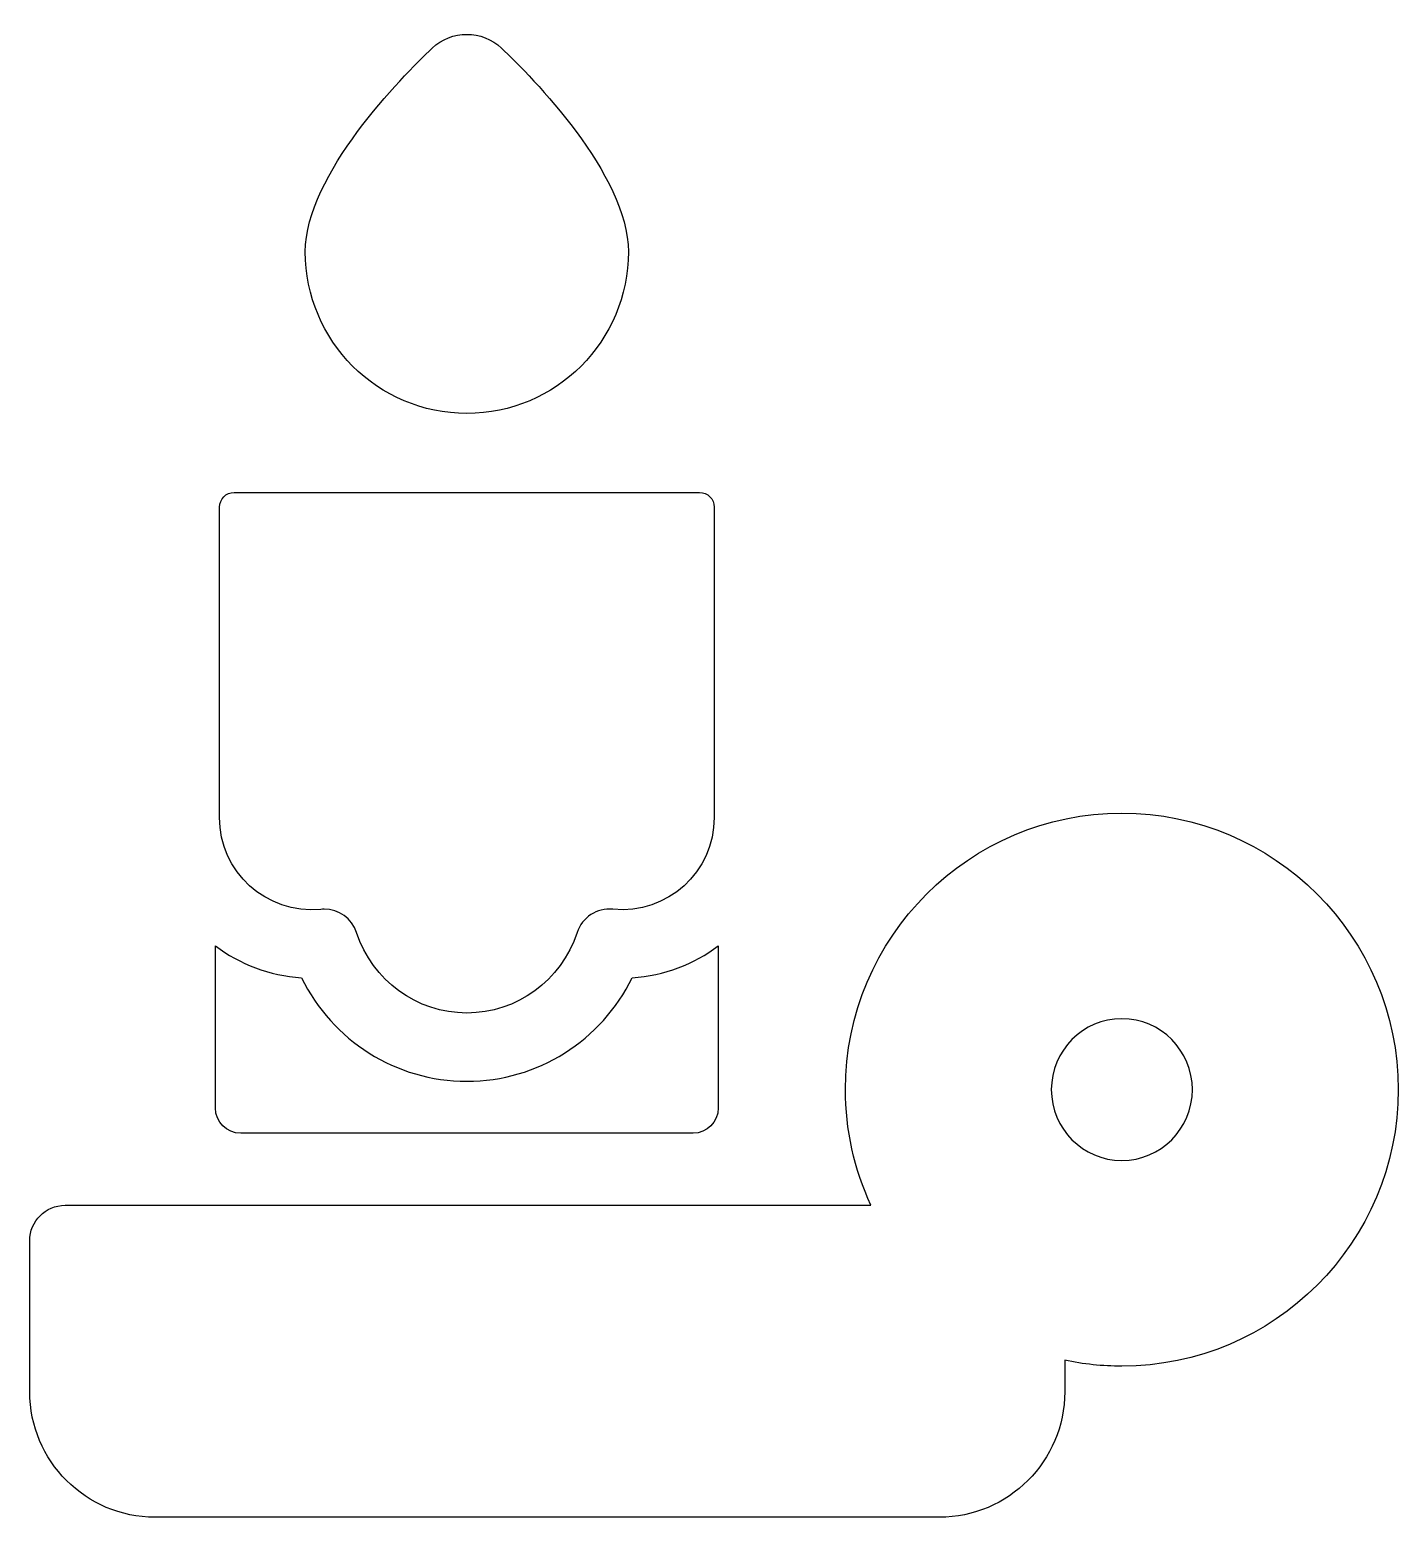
# Model space of a CAD drawing. Header units: centimetres. Extents: x -10 to 10, y -10.8 to 10.9.
import ezdxf

# ---------------------------------------------------------------- set-up
doc = ezdxf.new("R2010")
doc.units = ezdxf.units.CM
doc.header["$MEASUREMENT"] = 0
doc.layers.add('Layer 1', color=7, linetype='Continuous')

msp = doc.modelspace()

# ---------------------------------------------------------------- linework, layer by layer
at = {"layer": 'Layer 1'}
for points, knots in [([(-3.59971, 5.27567), (-2.3022, 5.27567), (-1.24655, 6.33213), (-1.24655, 7.63072), (-1.24655, 7.63072), (-1.24655, 8.75369), (-2.6603, 10.18212), (-3.09362, 10.5932), (-3.09362, 10.5932), (-3.37727, 10.86238), (-3.82208, 10.86238), (-4.10573, 10.5932), (-4.10573, 10.5932), (-4.53913, 10.18205), (-5.95288, 8.75369), (-5.95288, 7.63065), (-5.95288, 7.63065), (-5.95288, 6.33205), (-4.89722, 5.27567), (-3.59971, 5.27567)], [0, 0, 0, 0, 0.16666667, 0.16666667, 0.16666667, 0.16666667, 0.33333333, 0.33333333, 0.33333333, 0.33333333, 0.5, 0.5, 0.5, 0.5, 0.66666667, 0.66666667, 0.66666667, 0.66666667, 1, 1, 1, 1]), ([(-5.72658, -1.94405), (-5.70993, -1.94238), (-5.69329, -1.94158), (-5.67686, -1.94158), (-5.67686, -1.94158), (-5.46467, -1.94158), (-5.27327, -2.0773), (-5.20544, -2.28229), (-5.20544, -2.28229), (-4.97333, -2.98306), (-4.3281, -3.45389), (-3.59978, -3.45389), (-3.59978, -3.45389), (-2.87139, -3.45389), (-2.22609, -2.98298), (-1.99398, -2.28214), (-1.99398, -2.28214), (-1.92085, -2.06137), (-1.70437, -1.92049), (-1.47277, -1.94397), (-1.47277, -1.94397), (-0.67539, -2.02386), (0.00247, -1.39172), (0.00247, -0.60764), (0.00247, -0.60764), (0.00247, -0.60764), (0.00247, 3.91237), (0.00247, 3.91237), (0.00247, 3.91237), (0.00247, 4.02977), (-0.09305, 4.12529), (-0.21045, 4.12529), (-0.21045, 4.12529), (-0.21045, 4.12529), (-6.98898, 4.12529), (-6.98898, 4.12529), (-6.98898, 4.12529), (-7.10638, 4.12529), (-7.2019, 4.02977), (-7.2019, 3.91237), (-7.2019, 3.91237), (-7.2019, 3.91237), (-7.2019, -0.60772), (-7.2019, -0.60772), (-7.2019, -0.60772), (-7.2019, -1.39186), (-6.52469, -2.02401), (-5.72658, -1.94405)], [0, 0, 0, 0, 0.07692308, 0.07692308, 0.07692308, 0.07692308, 0.15384615, 0.15384615, 0.15384615, 0.15384615, 0.23076923, 0.23076923, 0.23076923, 0.23076923, 0.30769231, 0.30769231, 0.30769231, 0.30769231, 0.38461538, 0.38461538, 0.38461538, 0.38461538, 0.46153846, 0.46153846, 0.46153846, 0.46153846, 0.53846154, 0.53846154, 0.53846154, 0.53846154, 0.61538462, 0.61538462, 0.61538462, 0.61538462, 0.69230769, 0.69230769, 0.69230769, 0.69230769, 0.76923077, 0.76923077, 0.76923077, 0.76923077, 0.84615385, 0.84615385, 0.84615385, 0.84615385, 1, 1, 1, 1]), ([(5.94038, -0.54229), (3.72054, -0.54229), (1.91446, -2.34858), (1.91446, -4.56879), (1.91446, -4.56879), (1.91446, -5.15216), (2.04291, -5.72803), (2.28476, -6.25354), (2.28476, -6.25354), (2.28476, -6.25354), (-9.45155, -6.25354), (-9.45155, -6.25354), (-9.45155, -6.25354), (-9.73585, -6.25354), (-9.96629, -6.48398), (-9.96629, -6.76828), (-9.96629, -6.76828), (-9.96629, -6.76828), (-9.96629, -8.96835), (-9.96629, -8.96835), (-9.96629, -8.96835), (-9.96629, -9.97553), (-9.14784, -10.795), (-8.14183, -10.795), (-8.14183, -10.795), (-8.14183, -10.795), (3.28306, -10.795), (3.28306, -10.795), (3.28306, -10.795), (4.28907, -10.795), (5.10752, -9.97553), (5.10752, -8.96836), (5.10752, -8.96836), (5.10752, -8.96836), (5.10752, -8.50915), (5.10752, -8.50915), (5.10752, -8.50915), (5.37983, -8.56665), (5.65817, -8.59558), (5.94037, -8.59558), (5.94037, -8.59558), (8.16021, -8.59558), (9.96629, -6.78914), (9.96629, -4.56879), (9.96629, -4.56879), (9.96629, -2.34866), (8.16029, -0.54229), (5.94038, -0.54229)], [0, 0, 0, 0, 0.07692308, 0.07692308, 0.07692308, 0.07692308, 0.15384615, 0.15384615, 0.15384615, 0.15384615, 0.23076923, 0.23076923, 0.23076923, 0.23076923, 0.30769231, 0.30769231, 0.30769231, 0.30769231, 0.38461538, 0.38461538, 0.38461538, 0.38461538, 0.46153846, 0.46153846, 0.46153846, 0.46153846, 0.53846154, 0.53846154, 0.53846154, 0.53846154, 0.61538462, 0.61538462, 0.61538462, 0.61538462, 0.69230769, 0.69230769, 0.69230769, 0.69230769, 0.76923077, 0.76923077, 0.76923077, 0.76923077, 0.84615385, 0.84615385, 0.84615385, 0.84615385, 1, 1, 1, 1]), ([(-6.89397, -5.20326), (-6.89397, -5.20326), (-0.30539, -5.20326), (-0.30539, -5.20326), (-0.30539, -5.20326), (-0.10316, -5.20326), (0.06229, -5.03781), (0.06229, -4.83558), (0.06229, -4.83558), (0.06229, -4.83558), (0.06229, -2.47478), (0.06229, -2.47478), (0.06229, -2.47478), (-0.29151, -2.74127), (-0.72273, -2.91007), (-1.19138, -2.93966), (-1.19138, -2.93966), (-1.63983, -3.85487), (-2.56667, -4.44769), (-3.59972, -4.44769), (-3.59972, -4.44769), (-4.6327, -4.44769), (-5.55947, -3.85495), (-6.00791, -2.93981), (-6.00791, -2.93981), (-6.47657, -2.91022), (-6.90786, -2.74143), (-7.26166, -2.47501), (-7.26166, -2.47501), (-7.26166, -2.47501), (-7.26166, -4.83559), (-7.26166, -4.83559), (-7.26166, -4.83559), (-7.26165, -5.03781), (-7.0962, -5.20326), (-6.89397, -5.20326)], [0, 0, 0, 0, 0.1, 0.1, 0.1, 0.1, 0.2, 0.2, 0.2, 0.2, 0.3, 0.3, 0.3, 0.3, 0.4, 0.4, 0.4, 0.4, 0.5, 0.5, 0.5, 0.5, 0.6, 0.6, 0.6, 0.6, 0.7, 0.7, 0.7, 0.7, 0.8, 0.8, 0.8, 0.8, 1, 1, 1, 1]), ([(5.94038, -5.60111), (5.37388, -5.60111), (4.91293, -5.13798), (4.91293, -4.56879), (4.91293, -4.56879), (4.91293, -3.99982), (5.37381, -3.5369), (5.94038, -3.5369), (5.94038, -3.5369), (6.50681, -3.5369), (6.96776, -3.99981), (6.96776, -4.56879), (6.96776, -4.56879), (6.96775, -5.13798), (6.50688, -5.60111), (5.94038, -5.60111)], [0, 0, 0, 0, 0.2, 0.2, 0.2, 0.2, 0.4, 0.4, 0.4, 0.4, 0.6, 0.6, 0.6, 0.6, 1, 1, 1, 1])]:
    msp.add_open_spline(points, degree=3, knots=knots, dxfattribs=at)

doc.saveas('drawing.dxf')
